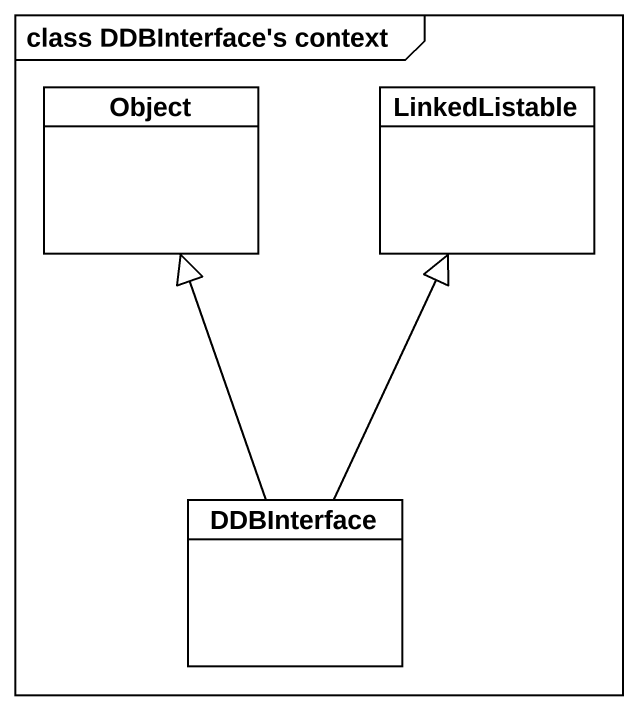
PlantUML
@startuml
mainframe class DDBInterface's context
hide circle
hide empty members
class "Object" as Object_
class LinkedListable
class DDBInterface
DDBInterface -up-|> Object_
DDBInterface -up-|> LinkedListable
@enduml
